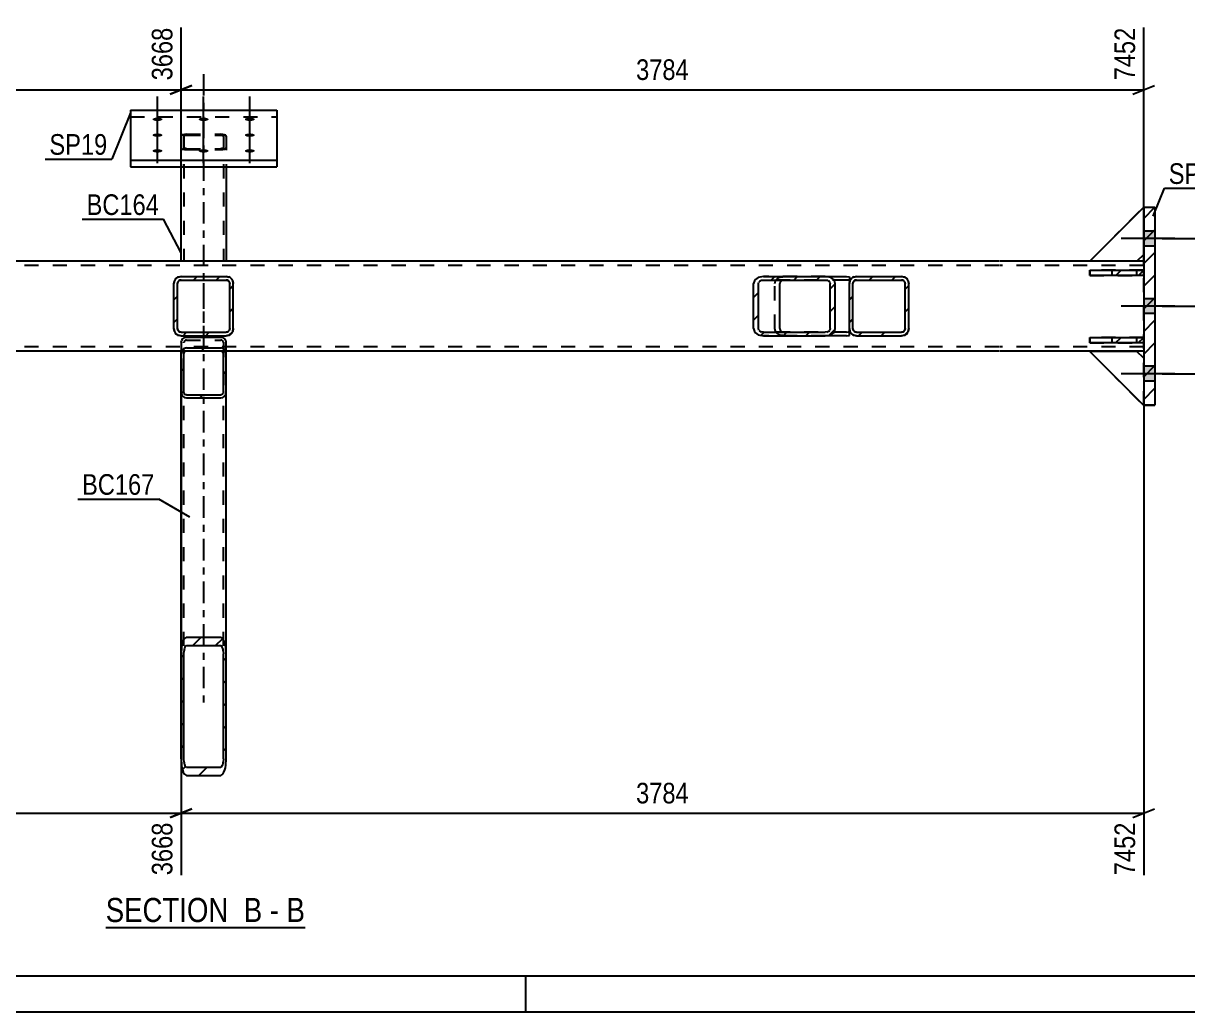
# Model space of a CAD drawing. Header units: millimetres. Extents: x 0 to 841, y 0 to 594.
# Drawn here: x 141.3 to 302.9, y 0 to 137.2 of the extents above; entities that cross this region are included whole.
import ezdxf

# ---------------------------------------------------------------- set-up
doc = ezdxf.new("R2010")
doc.units = ezdxf.units.MM
doc.linetypes.add('DXK_LINE_DOT2', pattern=[3.9198, 1.9599, -1.9599])
doc.linetypes.add('DXK_LINE_DOT3', pattern=[5.9187, 2.979, -0.9799, 0.9799, -0.9799])
doc.styles.add('Arial Narrow', font='ARIALN.TTF', dxfattribs={"height": 0.2})

# ---------------------------------------------------------------- blocks, each defined once
blk = doc.blocks.new('Unknown-761551059-1129')
at = {"color": 5, "linetype": 'Continuous'}
for p, q in [((5, 5), (836, 5)), ((211, 0), (211, 5)), ((0, 0), (841, 0))]:
    blk.add_line(p, q, dxfattribs=at)
blk = doc.blocks.new('Unknown-761551059-13 - 20730')
at = {"color": 6, "linetype": 'Continuous'}
blk.add_line((152.72, 11.7), (180.37, 11.7), dxfattribs=at)
at = {"color": 0, "linetype": 'Continuous'}
for points in [[(170.83, 12.45), (170.83, 15.95), (152.72, 15.95), (152.72, 12.45)], [(174.44, 12.45), (174.44, 15.95), (171.88, 15.95), (171.88, 12.45)], [(176.76, 12.45), (176.76, 15.95), (175.49, 15.95), (175.49, 12.45)], [(180.37, 12.45), (180.37, 15.95), (177.81, 15.95), (177.81, 12.45)]]:
    blk.add_wipeout(points, dxfattribs=at)
at = {"color": 7, "linetype": 'Continuous', "style": 'Arial Narrow'}
for s, p in [('SECTION ', (152.72, 12.45)), ('B', (171.88, 12.45)), ('B', (177.81, 12.45)), ('-', (175.49, 12.45))]:
    blk.add_text(s, height=3.34, dxfattribs=at).set_placement(p)
blk = doc.blocks.new('Part-761551059-20742 - 20730')
at = {"color": 7, "linetype": 'DXK_LINE_DOT3'}
blk.add_line((166.3, 130.13), (166.3, 94.79), dxfattribs=at)
at = {"color": 7, "linetype": 'DXK_LINE_DOT2'}
for p, q in [((163.23, 121.65), (163.17, 121.55)), ((163.17, 121.55), (163.17, 117.26)), ((163.39, 121.73), (163.23, 121.65)), ((163.64, 121.78), (163.39, 121.73)), ((163.55, 121.55), (163.58, 121.6)), ((163.55, 121.55), (163.55, 104.18)), ((163.58, 121.6), (163.66, 121.64)), ((163.92, 121.8), (163.64, 121.78)), ((163.66, 121.64), (163.78, 121.67)), ((163.78, 121.67), (163.92, 121.68)), ((163.92, 121.8), (168.67, 121.8)), ((163.92, 121.68), (168.67, 121.68)), ((168.96, 121.78), (168.67, 121.8)), ((168.67, 121.68), (168.82, 121.67)), ((168.82, 121.67), (168.94, 121.64)), ((168.94, 121.64), (169.02, 121.6)), ((169.2, 121.73), (168.96, 121.78)), ((169.02, 121.6), (169.05, 121.55)), ((169.05, 121.55), (169.05, 104.18)), ((169.37, 121.65), (169.2, 121.73)), ((169.42, 121.55), (169.37, 121.65)), ((169.42, 121.55), (169.42, 117.26)), ((163.17, 119.92), (163.23, 119.82)), ((163.23, 119.82), (163.39, 119.74)), ((163.39, 119.74), (163.64, 119.69)), ((163.58, 119.87), (163.55, 119.92)), ((163.66, 119.83), (163.58, 119.87)), ((163.64, 119.69), (163.92, 119.67)), ((163.78, 119.8), (163.66, 119.83)), ((163.92, 119.79), (163.78, 119.8)), ((163.92, 119.79), (168.67, 119.79)), ((163.92, 119.67), (168.67, 119.67)), ((168.82, 119.8), (168.67, 119.79)), ((168.67, 119.67), (168.96, 119.69)), ((168.94, 119.83), (168.82, 119.8)), ((169.02, 119.87), (168.94, 119.83)), ((168.96, 119.69), (169.2, 119.74)), ((169.05, 119.92), (169.02, 119.87)), ((169.2, 119.74), (169.37, 119.82)), ((169.37, 119.82), (169.42, 119.92)), ((169.42, 104.18), (163.17, 104.18))]:
    blk.add_line(p, q, dxfattribs=at)
at = {"color": 2, "linetype": 'Continuous'}
for p, q in [((163.17, 104.18), (163.17, 117.26)), ((169.42, 117.26), (169.42, 104.18))]:
    blk.add_line(p, q, dxfattribs=at)
blk = doc.blocks.new('Part-761551059-20795 - 20730')
at = {"color": 2, "linetype": 'Continuous'}
for p, q in [((35.82, 104.18), (36.75, 104.18)), ((55.82, 104.18), (43.32, 104.18)), ((276.67, 104.18), (55.92, 104.18)), ((289.27, 104.18), (276.77, 104.18)), ((296.77, 104.18), (295.83, 104.18)), ((55.82, 91.68), (35.82, 91.68)), ((163.17, 91.68), (55.92, 91.68)), ((168.82, 91.68), (163.78, 91.68)), ((276.67, 91.68), (169.42, 91.68)), ((296.77, 91.68), (276.77, 91.68))]:
    blk.add_line(p, q, dxfattribs=at)
at = {"color": 7, "linetype": 'DXK_LINE_DOT2'}
for p, q in [((35.82, 91.68), (35.82, 104.18)), ((55.82, 103.56), (35.82, 103.56)), ((43.32, 104.18), (36.75, 104.18)), ((276.67, 103.56), (55.92, 103.56)), ((296.77, 103.56), (276.77, 103.56)), ((295.83, 104.18), (289.27, 104.18)), ((296.77, 104.18), (296.77, 91.68)), ((55.82, 92.31), (35.82, 92.31)), ((276.67, 92.31), (55.92, 92.31)), ((296.77, 92.31), (276.77, 92.31)), ((163.78, 91.68), (163.17, 91.68)), ((169.42, 91.68), (168.82, 91.68))]:
    blk.add_line(p, q, dxfattribs=at)
blk = doc.blocks.new('Part-761551059-20734 - 20730')
at = {"linetype": 'Continuous'}
h = blk.add_hatch(dxfattribs=at)
h.set_pattern_fill('', scale=0.7, style=0, pattern_type=0)
h.set_pattern_definition([(45, (263.5515, 93.8855), (-1.57154, 1.57154), [])])
h.paths.add_polyline_path([(263.17, 93.81), (263.55, 93.89), (263.88, 94.1), (264.09, 94.43), (264.17, 94.81), (264.17, 101.06), (264.09, 101.44), (263.88, 101.77), (263.55, 101.98), (263.17, 102.06), (256.92, 102.06), (256.54, 101.98), (256.21, 101.77), (255.99, 101.44), (255.92, 101.06), (255.92, 94.81), (255.99, 94.43), (256.21, 94.1), (256.54, 93.89), (256.92, 93.81)])
h.paths.add_polyline_path([(256.73, 94.35), (256.57, 94.46), (256.46, 94.62), (256.42, 94.81), (256.42, 101.06), (256.46, 101.25), (256.57, 101.41), (256.73, 101.52), (256.92, 101.56), (263.17, 101.56), (263.36, 101.52), (263.52, 101.41), (263.63, 101.25), (263.67, 101.06), (263.67, 94.81), (263.63, 94.62), (263.52, 94.46), (263.36, 94.35), (263.17, 94.31), (256.92, 94.31)])
at = {"color": 7, "linetype": 'DXK_LINE_DOT2'}
for p, q in [((256.54, 101.98), (256.92, 102.06)), ((256.92, 102.06), (263.17, 102.06)), ((263.17, 102.06), (263.55, 101.98)), ((255.92, 101.06), (255.99, 101.44)), ((255.92, 94.81), (255.92, 101.06)), ((256.46, 101.25), (256.42, 101.06)), ((256.42, 94.81), (256.42, 101.06)), ((256.92, 101.56), (256.73, 101.52)), ((256.92, 101.56), (263.17, 101.56)), ((263.36, 101.52), (263.17, 101.56)), ((263.67, 101.06), (263.63, 101.25)), ((263.67, 94.81), (263.67, 101.06)), ((264.09, 101.44), (264.17, 101.06)), ((264.17, 94.81), (264.17, 101.06)), ((255.99, 94.43), (255.92, 94.81)), ((256.42, 94.81), (256.46, 94.62)), ((256.92, 93.81), (256.54, 93.89)), ((256.73, 94.35), (256.92, 94.31)), ((256.92, 94.31), (263.17, 94.31)), ((256.92, 93.81), (263.17, 93.81)), ((263.17, 94.31), (263.36, 94.35)), ((263.55, 93.89), (263.17, 93.81)), ((263.63, 94.62), (263.67, 94.81)), ((264.17, 94.81), (264.09, 94.43))]:
    blk.add_line(p, q, dxfattribs=at)
at = {"color": 2, "linetype": 'Continuous'}
for p, q in [((256.92, 102.06), (256.54, 101.98)), ((256.92, 102.06), (263.17, 102.06)), ((263.55, 101.98), (263.17, 102.06)), ((255.99, 101.44), (255.92, 101.06)), ((255.92, 94.81), (255.92, 101.06)), ((256.42, 101.06), (256.46, 101.25)), ((256.42, 94.81), (256.42, 101.06)), ((256.73, 101.52), (256.92, 101.56)), ((256.92, 101.56), (263.17, 101.56)), ((263.17, 101.56), (263.36, 101.52)), ((263.63, 101.25), (263.67, 101.06)), ((263.67, 94.81), (263.67, 101.06)), ((264.17, 101.06), (264.09, 101.44)), ((264.17, 94.81), (264.17, 101.06)), ((255.92, 94.81), (255.99, 94.43)), ((256.46, 94.62), (256.42, 94.81)), ((256.54, 93.89), (256.92, 93.81)), ((256.92, 94.31), (256.73, 94.35)), ((256.92, 94.31), (263.17, 94.31)), ((256.92, 93.81), (263.17, 93.81)), ((263.36, 94.35), (263.17, 94.31)), ((263.17, 93.81), (263.55, 93.89)), ((263.67, 94.81), (263.63, 94.62)), ((264.09, 94.43), (264.17, 94.81))]:
    blk.add_line(p, q, dxfattribs=at)
at = {"color": 7, "linetype": 'DXK_LINE_DOT2'}
for centre, radius, start, end in [((256.92, 101.06), 1, 112.5, 157.5), ((263.17, 101.06), 1, 22.5, 67.5), ((256.92, 101.06), 0.5, 112.5, 157.5), ((263.17, 101.06), 0.5, 22.5, 67.5), ((256.92, 94.81), 1, 202.5, 247.5), ((256.92, 94.81), 0.5, 202.5, 247.5), ((263.17, 94.81), 0.5, 292.5, 337.5), ((263.17, 94.81), 1, 292.5, 337.5)]:
    blk.add_arc(centre, radius, start, end, dxfattribs=at)
at = {"color": 2, "linetype": 'Continuous'}
for centre, radius, start, end in [((256.92, 101.06), 1, 112.5, 157.5), ((263.17, 101.06), 1, 22.5, 67.5), ((256.92, 101.06), 0.5, 112.5, 157.5), ((263.17, 101.06), 0.5, 22.5, 67.5), ((256.92, 94.81), 1, 202.5, 247.5), ((256.92, 94.81), 0.5, 202.5, 247.5), ((263.17, 94.81), 0.5, 292.5, 337.5), ((263.17, 94.81), 1, 292.5, 337.5)]:
    blk.add_arc(centre, radius, start, end, dxfattribs=at)
blk = doc.blocks.new('Part-761551059-20745 - 20730')
at = {"color": 2, "linetype": 'Continuous'}
for p, q in [((156.14, 125.15), (176.46, 125.15)), ((156.14, 125.15), (156.14, 117.26)), ((176.46, 125.15), (176.46, 117.26)), ((156.14, 118.2), (176.46, 118.2)), ((156.14, 117.26), (176.46, 117.26))]:
    blk.add_line(p, q, dxfattribs=at)
at = {"color": 7, "linetype": 'DXK_LINE_DOT2'}
blk.add_line((156.14, 124.21), (176.46, 124.21), dxfattribs=at)
blk = doc.blocks.new('Part-761551059-20737 - 20730')
at = {"linetype": 'Continuous'}
h = blk.add_hatch(dxfattribs=at)
h.set_pattern_fill('', scale=0.7, style=0, pattern_type=0)
h.set_pattern_definition([(45, (168.961, 32.957), (-1.57154, 1.57154), [])])
h.paths.add_polyline_path([(168.67, 32.78), (168.96, 32.96), (169.2, 33.46), (169.37, 34.2), (169.42, 35.09), (169.42, 49.67), (169.37, 50.55), (169.2, 51.3), (168.96, 51.8), (168.67, 51.98), (163.92, 51.98), (163.64, 51.8), (163.39, 51.3), (163.23, 50.55), (163.17, 49.67), (163.17, 35.09), (163.23, 34.2), (163.39, 33.46), (163.64, 32.96), (163.92, 32.78)])
h.paths.add_polyline_path([(163.78, 34.02), (163.66, 34.27), (163.58, 34.64), (163.55, 35.09), (163.55, 49.67), (163.58, 50.11), (163.66, 50.49), (163.78, 50.74), (163.92, 50.82), (168.67, 50.82), (168.82, 50.74), (168.94, 50.49), (169.02, 50.11), (169.05, 49.67), (169.05, 35.09), (169.02, 34.64), (168.94, 34.27), (168.82, 34.02), (168.67, 33.93), (163.92, 33.93)])
at = {"color": 7, "linetype": 'DXK_LINE_DOT3'}
blk.add_line((166.3, 101.14), (166.3, 42.38), dxfattribs=at)
at = {"color": 7, "linetype": 'DXK_LINE_DOT2'}
for p, q in [((169.42, 91.68), (163.17, 91.68)), ((163.17, 91.3), (163.17, 91.68)), ((163.17, 86.02), (163.17, 91.3)), ((163.55, 35.09), (163.55, 91.68)), ((169.05, 35.09), (169.05, 91.68)), ((169.42, 86.02), (169.42, 91.68)), ((163.17, 35.09), (163.17, 49.67)), ((169.42, 35.09), (169.42, 49.67))]:
    blk.add_line(p, q, dxfattribs=at)
at = {"color": 2, "linetype": 'Continuous'}
for p, q in [((163.17, 49.67), (163.17, 86.02)), ((169.42, 49.67), (169.42, 86.02)), ((163.92, 51.98), (163.64, 51.8)), ((163.92, 51.98), (168.67, 51.98)), ((168.96, 51.8), (168.67, 51.98)), ((163.23, 50.55), (163.17, 49.67)), ((163.55, 49.67), (163.58, 50.11)), ((163.78, 50.74), (163.92, 50.82)), ((163.92, 50.82), (168.67, 50.82)), ((168.67, 50.82), (168.82, 50.74)), ((169.02, 50.11), (169.05, 49.67)), ((169.42, 49.67), (169.37, 50.55)), ((163.17, 35.09), (163.17, 49.67)), ((163.55, 35.09), (163.55, 49.67)), ((169.05, 35.09), (169.05, 49.67)), ((169.42, 35.09), (169.42, 49.67)), ((163.17, 35.09), (163.23, 34.2)), ((163.58, 34.64), (163.55, 35.09)), ((163.92, 33.93), (163.78, 34.02)), ((168.82, 34.02), (168.67, 33.93)), ((169.05, 35.09), (169.02, 34.64)), ((169.37, 34.2), (169.42, 35.09)), ((163.64, 32.96), (163.92, 32.78)), ((163.92, 33.93), (168.67, 33.93)), ((163.92, 32.78), (168.67, 32.78)), ((168.67, 32.78), (168.96, 32.96))]:
    blk.add_line(p, q, dxfattribs=at)
for centre, radius, start, end in [((165.99, 50.35), 2.77, 148.2581, 175.6703), ((166.61, 50.35), 2.77, 4.3297, 31.7419), ((164.96, 50.01), 1.38, 148.2581, 175.6703), ((167.64, 50.01), 1.38, 4.3297, 31.7419), ((165.99, 34.41), 2.77, 184.3297, 211.7419), ((164.96, 34.75), 1.38, 184.3297, 211.7419), ((167.64, 34.75), 1.38, 328.2581, 355.6703), ((166.61, 34.41), 2.77, 328.2581, 355.6703)]:
    blk.add_arc(centre, radius, start, end, dxfattribs=at)
blk = doc.blocks.new('Part-761551059-20740 - 20730')
at = {"linetype": 'Continuous'}
h = blk.add_hatch(dxfattribs=at)
h.set_pattern_fill('', scale=0.7, style=0, pattern_type=0)
h.set_pattern_definition([(45, (253.1034, 93.8855), (-1.57154, 1.57154), [])])
h.paths.add_polyline_path([(252.58, 93.81), (253.1, 93.89), (253.55, 94.1), (253.85, 94.43), (253.95, 94.81), (253.95, 101.06), (253.85, 101.44), (253.55, 101.77), (253.1, 101.98), (252.58, 102.06), (244, 102.06), (243.47, 101.98), (243.03, 101.77), (242.73, 101.44), (242.63, 101.06), (242.63, 94.81), (242.73, 94.43), (243.03, 94.1), (243.47, 93.89), (244, 93.81)])
h.paths.add_polyline_path([(243.74, 94.35), (243.51, 94.46), (243.36, 94.62), (243.31, 94.81), (243.31, 101.06), (243.36, 101.25), (243.51, 101.41), (243.74, 101.52), (244, 101.56), (252.58, 101.56), (252.84, 101.52), (253.06, 101.41), (253.21, 101.25), (253.26, 101.06), (253.26, 94.81), (253.21, 94.62), (253.06, 94.46), (252.84, 94.35), (252.58, 94.31), (244, 94.31)])
at = {"color": 2, "linetype": 'Continuous'}
for p, q in [((244, 102.06), (243.47, 101.98)), ((244, 102.06), (252.58, 102.06)), ((252.58, 102.06), (255.52, 102.06)), ((253.1, 101.98), (252.58, 102.06)), ((255.52, 102.06), (255.92, 102)), ((255.92, 102), (255.92, 101.98)), ((255.92, 101.98), (255.92, 101.77)), ((242.73, 101.44), (242.63, 101.06)), ((242.63, 94.81), (242.63, 101.06)), ((243.31, 101.06), (243.36, 101.25)), ((243.31, 94.81), (243.31, 101.06)), ((243.74, 101.52), (244, 101.56)), ((244, 101.56), (252.58, 101.56)), ((246.3, 101.25), (246.25, 101.06)), ((246.25, 94.81), (246.25, 101.06)), ((246.94, 101.56), (246.67, 101.52)), ((252.58, 101.56), (252.84, 101.52)), ((253.21, 101.25), (253.26, 101.06)), ((253.26, 94.81), (253.26, 101.06)), ((253.95, 101.06), (253.85, 101.44)), ((253.95, 94.81), (253.95, 101.06)), ((255.92, 101.77), (255.92, 101.06)), ((242.63, 94.81), (242.73, 94.43)), ((243.36, 94.62), (243.31, 94.81)), ((243.47, 93.89), (244, 93.81)), ((244, 94.31), (243.74, 94.35)), ((244, 94.31), (252.58, 94.31)), ((244, 93.81), (252.58, 93.81)), ((246.25, 94.81), (246.3, 94.62)), ((246.67, 94.35), (246.94, 94.31)), ((252.84, 94.35), (252.58, 94.31)), ((252.58, 93.81), (253.1, 93.89)), ((255.52, 93.81), (252.58, 93.81)), ((253.26, 94.81), (253.21, 94.62)), ((253.85, 94.43), (253.95, 94.81)), ((255.52, 93.81), (255.92, 93.87)), ((255.92, 93.87), (255.92, 94.81))]:
    blk.add_line(p, q, dxfattribs=at)
at = {"color": 7, "linetype": 'DXK_LINE_DOT2'}
for p, q in [((252.58, 102.06), (244, 102.06)), ((246.41, 101.98), (246.94, 102.06)), ((255.52, 101.56), (244, 101.56)), ((245.56, 101.06), (245.67, 101.44)), ((245.56, 94.81), (245.56, 101.06)), ((255.78, 101.52), (255.52, 101.56)), ((255.92, 101.45), (255.78, 101.52)), ((255.92, 101.77), (255.92, 101.45)), ((255.92, 94.81), (255.92, 101.44)), ((255.52, 94.31), (244, 94.31)), ((252.58, 93.81), (244, 93.81)), ((245.67, 94.43), (245.56, 94.81)), ((246.94, 93.81), (246.41, 93.89)), ((255.52, 94.31), (255.78, 94.35)), ((255.78, 94.35), (255.92, 94.42))]:
    blk.add_line(p, q, dxfattribs=at)
at = {"color": 2, "linetype": 'Continuous'}
for centre, radius, start, end in [((243.79, 100.77), 1.25, 104.5546, 147.5894), ((252.79, 100.77), 1.25, 32.4106, 75.4454), ((243.89, 100.91), 0.626, 104.5546, 147.5894), ((246.83, 100.91), 0.626, 104.5546, 147.5894), ((252.68, 100.91), 0.626, 32.4106, 75.4454), ((243.79, 95.1), 1.25, 212.4106, 255.4454), ((243.89, 94.95), 0.626, 212.4106, 255.4454), ((246.83, 94.95), 0.626, 212.4106, 255.4454), ((252.68, 94.95), 0.626, 284.5546, 327.5894), ((252.79, 95.1), 1.25, 284.5546, 327.5894)]:
    blk.add_arc(centre, radius, start, end, dxfattribs=at)
at = {"color": 7, "linetype": 'DXK_LINE_DOT2'}
for centre, start, end in [((246.73, 100.77), 104.5546, 147.5894), ((246.73, 95.1), 212.4106, 255.4454)]:
    blk.add_arc(centre, 1.25, start, end, dxfattribs=at)
blk = doc.blocks.new('Part-761551059-20746 - 20730')
at = {"linetype": 'Continuous'}
h = blk.add_hatch(dxfattribs=at)
h.set_pattern_fill('', scale=0.7, style=0, pattern_type=0)
h.set_pattern_definition([(45, (168.961, 85.2532), (-1.57154, 1.57154), [])])
h.paths.add_polyline_path([(168.67, 85.19), (168.96, 85.25), (169.2, 85.43), (169.37, 85.7), (169.42, 86.02), (169.42, 91.3), (169.37, 91.62), (169.2, 91.89), (168.96, 92.07), (168.67, 92.14), (163.92, 92.14), (163.64, 92.07), (163.39, 91.89), (163.23, 91.62), (163.17, 91.3), (163.17, 86.02), (163.23, 85.7), (163.39, 85.43), (163.64, 85.25), (163.92, 85.19)])
h.paths.add_polyline_path([(163.78, 85.64), (163.66, 85.73), (163.58, 85.86), (163.55, 86.02), (163.55, 91.3), (163.58, 91.46), (163.66, 91.6), (163.78, 91.69), (163.92, 91.72), (168.67, 91.72), (168.82, 91.69), (168.94, 91.6), (169.02, 91.46), (169.05, 91.3), (169.05, 86.02), (169.02, 85.86), (168.94, 85.73), (168.82, 85.64), (168.67, 85.61), (163.92, 85.61)])
at = {"color": 2, "linetype": 'Continuous'}
for p, q in [((163.2, 92.93), (163.17, 92.83)), ((163.17, 92.83), (163.17, 91.3)), ((163.2, 92.93), (163.23, 93.14)), ((163.64, 93.59), (163.92, 93.65)), ((163.92, 92.14), (163.64, 92.07)), ((163.92, 93.65), (168.67, 93.65)), ((163.92, 92.14), (168.67, 92.14)), ((168.67, 93.65), (168.96, 93.59)), ((168.96, 92.07), (168.67, 92.14)), ((169.37, 93.14), (169.4, 92.93)), ((169.42, 92.83), (169.4, 92.93)), ((169.42, 91.3), (169.42, 92.83)), ((163.23, 91.62), (163.17, 91.3)), ((163.17, 86.02), (163.17, 91.3)), ((163.55, 91.3), (163.58, 91.46)), ((163.55, 86.02), (163.55, 91.3)), ((163.58, 91.46), (163.66, 91.6)), ((163.66, 91.6), (163.78, 91.69)), ((163.78, 91.69), (163.92, 91.72)), ((163.92, 91.72), (168.67, 91.72)), ((168.67, 91.72), (168.82, 91.69)), ((168.82, 91.69), (168.94, 91.6)), ((168.94, 91.6), (169.02, 91.46)), ((169.02, 91.46), (169.05, 91.3)), ((169.05, 86.02), (169.05, 91.3)), ((169.42, 91.3), (169.37, 91.62)), ((169.42, 86.02), (169.42, 91.3)), ((163.17, 86.02), (163.23, 85.7)), ((163.58, 85.86), (163.55, 86.02)), ((163.66, 85.73), (163.58, 85.86)), ((163.78, 85.64), (163.66, 85.73)), ((168.94, 85.73), (168.82, 85.64)), ((169.02, 85.86), (168.94, 85.73)), ((169.05, 86.02), (169.02, 85.86)), ((169.37, 85.7), (169.42, 86.02)), ((163.64, 85.25), (163.92, 85.19)), ((163.92, 85.61), (163.78, 85.64)), ((163.92, 85.61), (168.67, 85.61)), ((163.92, 85.19), (168.67, 85.19)), ((168.82, 85.64), (168.67, 85.61)), ((168.67, 85.19), (168.96, 85.25))]:
    blk.add_line(p, q, dxfattribs=at)
at = {"color": 7, "linetype": 'DXK_LINE_DOT2'}
for p, q in [((163.55, 92.83), (163.57, 92.93)), ((163.55, 86.02), (163.55, 92.83)), ((163.58, 92.98), (163.57, 92.93)), ((163.66, 93.11), (163.58, 92.98)), ((163.78, 93.2), (163.66, 93.11)), ((163.92, 93.23), (163.78, 93.2)), ((163.92, 93.23), (168.67, 93.23)), ((168.82, 93.2), (168.67, 93.23)), ((168.94, 93.11), (168.82, 93.2)), ((169.02, 92.98), (168.94, 93.11)), ((169.03, 92.93), (169.02, 92.98)), ((169.03, 92.93), (169.05, 92.83)), ((169.05, 92.83), (169.05, 86.02)), ((169.42, 91.68), (163.17, 91.68)), ((163.17, 86.02), (163.17, 91.3)), ((169.42, 86.02), (169.42, 91.3))]:
    blk.add_line(p, q, dxfattribs=at)
at = {"color": 2, "linetype": 'Continuous'}
for centre, start, end in [((163.98, 92.87), 115.6285, 160.4039), ((168.62, 92.87), 19.5961, 64.3715), ((163.98, 91.35), 115.6285, 160.4039), ((168.62, 91.35), 19.5961, 64.3715), ((163.98, 85.97), 199.5961, 244.3715), ((168.62, 85.97), 295.6285, 340.4039)]:
    blk.add_arc(centre, 0.797, start, end, dxfattribs=at)
blk = doc.blocks.new('Part-761551059-20747 - 20730')
at = {"linetype": 'Continuous'}
h = blk.add_hatch(dxfattribs=at)
h.set_pattern_fill('', scale=0.7, style=0, pattern_type=0)
h.set_pattern_definition([(45, (169.8066, 93.8855), (-1.57154, 1.57154), [])])
h.paths.add_polyline_path([(169.42, 93.81), (169.81, 93.89), (170.13, 94.1), (170.35, 94.43), (170.42, 94.81), (170.42, 101.06), (170.35, 101.44), (170.13, 101.77), (169.81, 101.98), (169.42, 102.06), (163.17, 102.06), (162.79, 101.98), (162.47, 101.77), (162.25, 101.44), (162.17, 101.06), (162.17, 94.81), (162.25, 94.43), (162.47, 94.1), (162.79, 93.89), (163.17, 93.81)])
h.paths.add_polyline_path([(162.98, 94.35), (162.82, 94.46), (162.71, 94.62), (162.67, 94.81), (162.67, 101.06), (162.71, 101.25), (162.82, 101.41), (162.98, 101.52), (163.17, 101.56), (169.42, 101.56), (169.62, 101.52), (169.78, 101.41), (169.89, 101.25), (169.92, 101.06), (169.92, 94.81), (169.89, 94.62), (169.78, 94.46), (169.62, 94.35), (169.42, 94.31), (163.17, 94.31)])
at = {"color": 7, "linetype": 'DXK_LINE_DOT2'}
for p, q in [((162.79, 101.98), (163.17, 102.06)), ((163.17, 102.06), (169.42, 102.06)), ((169.42, 102.06), (169.81, 101.98)), ((162.17, 101.06), (162.25, 101.44)), ((162.17, 94.81), (162.17, 101.06)), ((162.71, 101.25), (162.67, 101.06)), ((162.67, 94.81), (162.67, 101.06)), ((163.17, 101.56), (162.98, 101.52)), ((163.17, 101.56), (169.42, 101.56)), ((169.62, 101.52), (169.42, 101.56)), ((169.92, 101.06), (169.89, 101.25)), ((169.92, 94.81), (169.92, 101.06)), ((170.35, 101.44), (170.42, 101.06)), ((170.42, 94.81), (170.42, 101.06)), ((162.25, 94.43), (162.17, 94.81)), ((162.67, 94.81), (162.71, 94.62)), ((163.17, 93.81), (162.79, 93.89)), ((162.98, 94.35), (163.17, 94.31)), ((163.17, 94.31), (169.42, 94.31)), ((163.17, 93.81), (169.42, 93.81)), ((169.42, 94.31), (169.62, 94.35)), ((169.81, 93.89), (169.42, 93.81)), ((169.89, 94.62), (169.92, 94.81)), ((170.42, 94.81), (170.35, 94.43))]:
    blk.add_line(p, q, dxfattribs=at)
at = {"color": 2, "linetype": 'Continuous'}
for p, q in [((163.17, 102.06), (162.79, 101.98)), ((163.17, 102.06), (169.42, 102.06)), ((169.81, 101.98), (169.42, 102.06)), ((162.25, 101.44), (162.17, 101.06)), ((162.17, 94.81), (162.17, 101.06)), ((162.67, 101.06), (162.71, 101.25)), ((162.67, 94.81), (162.67, 101.06)), ((162.98, 101.52), (163.17, 101.56)), ((163.17, 101.56), (169.42, 101.56)), ((169.42, 101.56), (169.62, 101.52)), ((169.89, 101.25), (169.92, 101.06)), ((169.92, 94.81), (169.92, 101.06)), ((170.42, 101.06), (170.35, 101.44)), ((170.42, 94.81), (170.42, 101.06)), ((162.17, 94.81), (162.25, 94.43)), ((162.71, 94.62), (162.67, 94.81)), ((162.79, 93.89), (163.17, 93.81)), ((163.17, 94.31), (162.98, 94.35)), ((163.17, 94.31), (169.42, 94.31)), ((163.17, 93.81), (169.42, 93.81)), ((169.62, 94.35), (169.42, 94.31)), ((169.42, 93.81), (169.81, 93.89)), ((169.92, 94.81), (169.89, 94.62)), ((170.35, 94.43), (170.42, 94.81))]:
    blk.add_line(p, q, dxfattribs=at)
at = {"color": 7, "linetype": 'DXK_LINE_DOT2'}
for centre, radius, start, end in [((163.17, 101.06), 1, 112.5, 157.5), ((169.42, 101.06), 1, 22.5, 67.5), ((163.17, 101.06), 0.5, 112.5, 157.5), ((169.42, 101.06), 0.5, 22.5, 67.5), ((163.17, 94.81), 1, 202.5, 247.5), ((163.17, 94.81), 0.5, 202.5, 247.5), ((169.42, 94.81), 0.5, 292.5, 337.5), ((169.42, 94.81), 1, 292.5, 337.5)]:
    blk.add_arc(centre, radius, start, end, dxfattribs=at)
at = {"color": 2, "linetype": 'Continuous'}
for centre, radius, start, end in [((163.17, 101.06), 1, 112.5, 157.5), ((169.42, 101.06), 1, 22.5, 67.5), ((163.17, 101.06), 0.5, 112.5, 157.5), ((169.42, 101.06), 0.5, 22.5, 67.5), ((163.17, 94.81), 1, 202.5, 247.5), ((163.17, 94.81), 0.5, 202.5, 247.5), ((169.42, 94.81), 0.5, 292.5, 337.5), ((169.42, 94.81), 1, 292.5, 337.5)]:
    blk.add_arc(centre, radius, start, end, dxfattribs=at)
blk = doc.blocks.new('Part-761551059-20751 - 20730')
at = {"linetype": 'Continuous'}
h = blk.add_hatch(dxfattribs=at)
h.set_pattern_fill('', scale=0.7, style=0, pattern_type=0)
h.set_pattern_definition([(45, (298.3313, 111.6844), (-1.57154, 1.57154), [])])
h.paths.add_polyline_path([(298.33, 84.18), (298.33, 111.68), (296.77, 111.68), (296.77, 84.18)])
at = {"color": 7, "linetype": 'DXK_LINE_DOT2'}
for p, q in [((296.77, 84.18), (296.77, 111.68)), ((296.77, 111.68), (298.33, 111.68)), ((298.33, 111.68), (298.33, 84.18)), ((298.33, 84.18), (296.77, 84.18))]:
    blk.add_line(p, q, dxfattribs=at)
at = {"color": 2, "linetype": 'Continuous'}
for p, q in [((296.77, 111.68), (298.33, 111.68)), ((296.77, 111.68), (296.77, 84.18)), ((298.33, 111.68), (298.33, 84.18)), ((296.77, 84.18), (298.33, 84.18))]:
    blk.add_line(p, q, dxfattribs=at)
blk = doc.blocks.new('Part-761551059-20765 - 20730')
at = {"color": 7, "linetype": 'DXK_LINE_DOT2'}
for p, q in [((295.83, 91.64), (289.27, 91.64)), ((289.27, 91.64), (296.77, 84.14)), ((296.77, 90.7), (295.83, 91.64)), ((296.77, 84.14), (296.77, 90.7))]:
    blk.add_line(p, q, dxfattribs=at)
blk = doc.blocks.new('Part-761551059-20766 - 20730')
at = {"color": 2, "linetype": 'Continuous'}
for p, q in [((295.83, 91.64), (289.27, 91.64)), ((289.27, 91.64), (296.77, 84.14)), ((296.77, 90.7), (295.83, 91.64)), ((296.77, 84.18), (296.77, 84.14))]:
    blk.add_line(p, q, dxfattribs=at)
at = {"color": 7, "linetype": 'DXK_LINE_DOT2'}
blk.add_line((296.77, 84.14), (296.77, 90.7), dxfattribs=at)
blk = doc.blocks.new('Part-761551059-20767 - 20730')
at = {"color": 7, "linetype": 'DXK_LINE_DOT2'}
for p, q in [((295.83, 91.64), (289.27, 91.64)), ((289.27, 91.64), (296.77, 84.14)), ((296.77, 90.7), (295.83, 91.64)), ((296.77, 84.14), (296.77, 90.7))]:
    blk.add_line(p, q, dxfattribs=at)
blk = doc.blocks.new('Part-761551059-20768 - 20730')
at = {"color": 7, "linetype": 'DXK_LINE_DOT2'}
for p, q in [((289.27, 104.18), (296.77, 111.68)), ((296.77, 111.68), (296.77, 105.12)), ((296.77, 105.12), (295.83, 104.18)), ((295.83, 104.18), (289.27, 104.18))]:
    blk.add_line(p, q, dxfattribs=at)
blk = doc.blocks.new('Part-761551059-20769 - 20730')
at = {"color": 2, "linetype": 'Continuous'}
for p, q in [((289.27, 104.18), (296.77, 111.68)), ((296.77, 105.12), (295.83, 104.18)), ((295.83, 104.18), (289.27, 104.18))]:
    blk.add_line(p, q, dxfattribs=at)
at = {"color": 7, "linetype": 'DXK_LINE_DOT2'}
blk.add_line((296.77, 105.12), (296.77, 111.68), dxfattribs=at)
blk = doc.blocks.new('Part-761551059-20770 - 20730')
at = {"color": 7, "linetype": 'DXK_LINE_DOT2'}
for p, q in [((289.27, 104.18), (296.77, 111.68)), ((296.77, 111.68), (296.77, 105.12)), ((296.77, 105.12), (295.83, 104.18)), ((295.83, 104.18), (289.27, 104.18))]:
    blk.add_line(p, q, dxfattribs=at)
blk = doc.blocks.new('Part-761551059-20771 - 20730')
at = {"color": 7, "linetype": 'DXK_LINE_DOT2'}
for p, q in [((296.77, 102.95), (289.27, 102.95)), ((289.27, 102.95), (289.27, 102.2)), ((289.27, 102.2), (296.77, 102.2)), ((295.83, 102.2), (295.83, 102.95)), ((296.77, 102.2), (296.77, 102.95))]:
    blk.add_line(p, q, dxfattribs=at)
blk = doc.blocks.new('Part-761551059-20772 - 20730')
at = {"color": 7, "linetype": 'DXK_LINE_DOT2'}
for p, q in [((296.77, 93.57), (289.27, 93.57)), ((289.27, 93.57), (289.27, 92.82)), ((289.27, 92.82), (296.77, 92.82)), ((295.83, 92.82), (295.83, 93.57)), ((296.77, 92.82), (296.77, 93.57))]:
    blk.add_line(p, q, dxfattribs=at)
blk = doc.blocks.new('Part-761551059-20773 - 20730')
at = {"linetype": 'Continuous'}
h = blk.add_hatch(dxfattribs=at)
h.set_pattern_fill('', scale=0.7, style=0, pattern_type=0)
h.set_pattern_definition([(45, (296.7688, 102.9488), (-1.5715, 1.5715), [])])
h.paths.add_polyline_path([(296.77, 102.2), (296.77, 102.95), (292.39, 102.95), (292.39, 102.2)])
at = {"color": 2, "linetype": 'Continuous'}
for p, q in [((289.27, 102.2), (289.27, 102.95)), ((289.27, 102.95), (292.39, 102.95)), ((292.39, 102.2), (289.27, 102.2)), ((292.39, 102.95), (296.77, 102.95)), ((292.39, 102.2), (292.39, 102.95)), ((296.77, 102.2), (292.39, 102.2)), ((296.77, 102.95), (296.77, 102.2))]:
    blk.add_line(p, q, dxfattribs=at)
at = {"color": 7, "linetype": 'DXK_LINE_DOT2'}
for p, q in [((292.39, 102.95), (296.77, 102.95)), ((296.77, 102.2), (292.39, 102.2)), ((295.83, 102.2), (295.83, 102.95)), ((296.77, 102.95), (296.77, 102.2))]:
    blk.add_line(p, q, dxfattribs=at)
blk = doc.blocks.new('Part-761551059-20774 - 20730')
at = {"linetype": 'Continuous'}
h = blk.add_hatch(dxfattribs=at)
h.set_pattern_fill('', scale=0.7, style=0, pattern_type=0)
h.set_pattern_definition([(45, (296.7688, 93.5738), (-1.5715, 1.5715), [])])
h.paths.add_polyline_path([(296.77, 92.82), (296.77, 93.57), (292.39, 93.57), (292.39, 92.82)])
at = {"color": 2, "linetype": 'Continuous'}
for p, q in [((289.27, 92.82), (289.27, 93.57)), ((289.27, 93.57), (292.39, 93.57)), ((292.39, 92.82), (289.27, 92.82)), ((292.39, 93.57), (296.77, 93.57)), ((292.39, 92.82), (292.39, 93.57)), ((296.77, 92.82), (292.39, 92.82)), ((296.77, 93.57), (296.77, 92.82))]:
    blk.add_line(p, q, dxfattribs=at)
at = {"color": 7, "linetype": 'DXK_LINE_DOT2'}
for p, q in [((292.39, 93.57), (296.77, 93.57)), ((296.77, 92.82), (292.39, 92.82)), ((295.83, 92.82), (295.83, 93.57)), ((296.77, 93.57), (296.77, 92.82))]:
    blk.add_line(p, q, dxfattribs=at)
blk = doc.blocks.new('Bolt-761551059-20799 - 20730')
at = {"linetype": 'Continuous'}
for points in [[(159.89, 123.63), (159.75, 123.64), (159.61, 123.65), (159.49, 123.68), (159.38, 123.71), (159.3, 123.75), (159.24, 123.79), (159.21, 123.84), (159.21, 123.89), (159.24, 123.94), (159.3, 123.98), (159.38, 124.02), (159.49, 124.06), (159.61, 124.08), (159.75, 124.1), (159.89, 124.1), (160.04, 124.1), (160.17, 124.08), (160.3, 124.06), (160.4, 124.02), (160.49, 123.98), (160.55, 123.94), (160.58, 123.89), (160.58, 123.84), (160.55, 123.79), (160.49, 123.75), (160.4, 123.71), (160.3, 123.68), (160.17, 123.65), (160.04, 123.64)], [(166.3, 123.63), (166.16, 123.64), (166.02, 123.65), (165.89, 123.68), (165.79, 123.71), (165.7, 123.75), (165.65, 123.79), (165.62, 123.84), (165.62, 123.89), (165.65, 123.94), (165.7, 123.98), (165.79, 124.02), (165.89, 124.06), (166.02, 124.08), (166.16, 124.1), (166.3, 124.1), (166.44, 124.1), (166.58, 124.08), (166.7, 124.06), (166.81, 124.02), (166.89, 123.98), (166.95, 123.94), (166.98, 123.89), (166.98, 123.84), (166.95, 123.79), (166.89, 123.75), (166.81, 123.71), (166.7, 123.68), (166.58, 123.65), (166.44, 123.64)], [(172.71, 123.63), (172.56, 123.64), (172.43, 123.65), (172.3, 123.68), (172.19, 123.71), (172.11, 123.75), (172.05, 123.79), (172.02, 123.84), (172.02, 123.89), (172.05, 123.94), (172.11, 123.98), (172.19, 124.02), (172.3, 124.06), (172.43, 124.08), (172.56, 124.1), (172.71, 124.1), (172.85, 124.1), (172.98, 124.08), (173.11, 124.06), (173.22, 124.02), (173.3, 123.98), (173.36, 123.94), (173.39, 123.89), (173.39, 123.84), (173.36, 123.79), (173.3, 123.75), (173.22, 123.71), (173.11, 123.68), (172.98, 123.65), (172.85, 123.64)], [(159.89, 121.44), (159.75, 121.44), (159.61, 121.46), (159.49, 121.48), (159.38, 121.52), (159.3, 121.56), (159.24, 121.6), (159.21, 121.65), (159.21, 121.7), (159.24, 121.75), (159.3, 121.79), (159.38, 121.83), (159.49, 121.86), (159.61, 121.89), (159.75, 121.9), (159.89, 121.91), (160.04, 121.9), (160.17, 121.89), (160.3, 121.86), (160.4, 121.83), (160.49, 121.79), (160.55, 121.75), (160.58, 121.7), (160.58, 121.65), (160.55, 121.6), (160.49, 121.56), (160.4, 121.52), (160.3, 121.48), (160.17, 121.46), (160.04, 121.44)], [(172.71, 121.44), (172.56, 121.44), (172.43, 121.46), (172.3, 121.48), (172.19, 121.52), (172.11, 121.56), (172.05, 121.6), (172.02, 121.65), (172.02, 121.7), (172.05, 121.75), (172.11, 121.79), (172.19, 121.83), (172.3, 121.86), (172.43, 121.89), (172.56, 121.9), (172.71, 121.91), (172.85, 121.9), (172.98, 121.89), (173.11, 121.86), (173.22, 121.83), (173.3, 121.79), (173.36, 121.75), (173.39, 121.7), (173.39, 121.65), (173.36, 121.6), (173.3, 121.56), (173.22, 121.52), (173.11, 121.48), (172.98, 121.46), (172.85, 121.44)], [(159.89, 119.25), (159.75, 119.25), (159.61, 119.27), (159.49, 119.29), (159.38, 119.33), (159.3, 119.37), (159.24, 119.41), (159.21, 119.46), (159.21, 119.51), (159.24, 119.56), (159.3, 119.6), (159.38, 119.64), (159.49, 119.67), (159.61, 119.7), (159.75, 119.71), (159.89, 119.72), (160.04, 119.71), (160.17, 119.7), (160.3, 119.67), (160.4, 119.64), (160.49, 119.6), (160.55, 119.56), (160.58, 119.51), (160.58, 119.46), (160.55, 119.41), (160.49, 119.37), (160.4, 119.33), (160.3, 119.29), (160.17, 119.27), (160.04, 119.25)], [(166.3, 119.25), (166.16, 119.25), (166.02, 119.27), (165.89, 119.29), (165.79, 119.33), (165.7, 119.37), (165.65, 119.41), (165.62, 119.46), (165.62, 119.51), (165.65, 119.56), (165.7, 119.6), (165.79, 119.64), (165.89, 119.67), (166.02, 119.7), (166.16, 119.71), (166.3, 119.72), (166.44, 119.71), (166.58, 119.7), (166.7, 119.67), (166.81, 119.64), (166.89, 119.6), (166.95, 119.56), (166.98, 119.51), (166.98, 119.46), (166.95, 119.41), (166.89, 119.37), (166.81, 119.33), (166.7, 119.29), (166.58, 119.27), (166.44, 119.25)], [(172.71, 119.25), (172.56, 119.25), (172.43, 119.27), (172.3, 119.29), (172.19, 119.33), (172.11, 119.37), (172.05, 119.41), (172.02, 119.46), (172.02, 119.51), (172.05, 119.56), (172.11, 119.6), (172.19, 119.64), (172.3, 119.67), (172.43, 119.7), (172.56, 119.71), (172.71, 119.72), (172.85, 119.71), (172.98, 119.7), (173.11, 119.67), (173.22, 119.64), (173.3, 119.6), (173.36, 119.56), (173.39, 119.51), (173.39, 119.46), (173.36, 119.41), (173.3, 119.37), (173.22, 119.33), (173.11, 119.29), (172.98, 119.27), (172.85, 119.25)]]:
    blk.add_hatch(color=1, dxfattribs=at).paths.add_polyline_path(points)
at = {"color": 1, "linetype": 'Continuous'}
for p, q in [((159.89, 122.16), (159.89, 127.04)), ((166.3, 122.16), (166.3, 127.04)), ((172.71, 122.16), (172.71, 127.04)), ((159.89, 119.97), (159.89, 124.85)), ((172.71, 119.97), (172.71, 124.85)), ((159.89, 117.78), (159.89, 122.66)), ((166.3, 117.78), (166.3, 122.66)), ((172.71, 117.78), (172.71, 122.66))]:
    blk.add_line(p, q, dxfattribs=at)
blk = doc.blocks.new('Bolt-761551059-20802 - 20730')
at = {"linetype": 'Continuous'}
for points in [[(296.77, 108.34), (296.77, 106.28), (298.33, 106.28), (298.33, 108.34)], [(296.77, 108.34), (296.77, 106.28), (298.33, 106.28), (298.33, 108.34)], [(296.77, 108.34), (296.77, 106.28), (298.33, 106.28), (298.33, 108.34)], [(296.77, 108.34), (296.77, 106.28), (298.33, 106.28), (298.33, 108.34)], [(296.77, 98.97), (296.77, 96.9), (298.33, 96.9), (298.33, 98.97)], [(296.77, 98.97), (296.77, 96.9), (298.33, 96.9), (298.33, 98.97)], [(296.77, 89.59), (296.77, 87.53), (298.33, 87.53), (298.33, 89.59)], [(296.77, 89.59), (296.77, 87.53), (298.33, 87.53), (298.33, 89.59)], [(296.77, 89.59), (296.77, 87.53), (298.33, 87.53), (298.33, 89.59)], [(296.77, 89.59), (296.77, 87.53), (298.33, 87.53), (298.33, 89.59)]]:
    blk.add_hatch(color=1, dxfattribs=at).paths.add_polyline_path(points)
at = {"color": 1, "linetype": 'Continuous'}
for p, q in [((298.33, 108.34), (296.77, 108.34)), ((298.33, 108.34), (296.77, 108.34)), ((298.33, 108.34), (296.77, 108.34)), ((298.33, 108.34), (296.77, 108.34)), ((301.08, 107.31), (293.64, 107.31)), ((301.08, 107.31), (293.64, 107.31)), ((301.08, 107.31), (293.64, 107.31)), ((301.08, 107.31), (293.64, 107.31)), ((298.33, 106.28), (296.77, 106.28)), ((298.33, 106.28), (296.77, 106.28)), ((298.33, 106.28), (296.77, 106.28)), ((298.33, 106.28), (296.77, 106.28)), ((298.33, 98.97), (296.77, 98.97)), ((298.33, 98.97), (296.77, 98.97)), ((301.08, 97.93), (293.64, 97.93)), ((301.08, 97.93), (293.64, 97.93)), ((298.33, 96.9), (296.77, 96.9)), ((298.33, 96.9), (296.77, 96.9)), ((298.33, 89.59), (296.77, 89.59)), ((298.33, 89.59), (296.77, 89.59)), ((298.33, 89.59), (296.77, 89.59)), ((298.33, 89.59), (296.77, 89.59)), ((301.08, 88.56), (293.64, 88.56)), ((301.08, 88.56), (293.64, 88.56)), ((301.08, 88.56), (293.64, 88.56)), ((301.08, 88.56), (293.64, 88.56)), ((298.33, 87.53), (296.77, 87.53)), ((298.33, 87.53), (296.77, 87.53)), ((298.33, 87.53), (296.77, 87.53)), ((298.33, 87.53), (296.77, 87.53))]:
    blk.add_line(p, q, dxfattribs=at)
blk = doc.blocks.new('StraightDimension-761551059-21319 - 20730')
at = {"color": 7, "linetype": 'Continuous'}
for p, q in [((308.11, 108.81), (309.31, 105.81)), ((299.33, 107.31), (311.11, 107.31)), ((308.71, 97.93), (308.71, 107.31)), ((309.31, 96.43), (308.11, 99.43)), ((299.33, 97.93), (311.11, 97.93))]:
    blk.add_line(p, q, dxfattribs=at)
at = {"color": 0}
blk.add_wipeout([(307.96, 105.96), (303.76, 105.96), (303.76, 99.28), (307.96, 99.28)], dxfattribs=at)
at = {"color": 3, "style": 'Arial Narrow'}
blk.add_text('150', height=2.863, rotation=90.0002, dxfattribs=at).set_placement((307.36, 99.88))
blk = doc.blocks.new('StraightDimension-761551059-21422 - 20730')
at = {"color": 7, "linetype": 'Continuous'}
for p, q in [((163.17, 90.68), (163.17, 18.95)), ((296.77, 90.68), (296.77, 18.95)), ((164.67, 28.16), (161.67, 26.96)), ((163.17, 27.56), (296.77, 27.56)), ((295.27, 26.96), (298.27, 28.16))]:
    blk.add_line(p, q, dxfattribs=at)
at = {"color": 0}
blk.add_wipeout([(234.23, 28.31), (234.23, 32.51), (225.72, 32.51), (225.72, 28.31)], dxfattribs=at)
at = {"color": 0, "linetype": 'Continuous'}
blk.add_wipeout([(296.17, 26.86), (291.97, 26.86), (291.97, 18.35), (296.17, 18.35)], dxfattribs=at)
at = {"color": 3, "style": 'Arial Narrow'}
blk.add_text('3784', height=2.863, dxfattribs=at).set_placement((226.32, 28.91))
at = {"color": 3, "linetype": 'Continuous', "style": 'Arial Narrow'}
blk.add_text('7452', height=2.863, rotation=90.0002, dxfattribs=at).set_placement((295.57, 18.95))
blk = doc.blocks.new('StraightDimension-761551059-21404 - 20730')
at = {"color": 7, "linetype": 'Continuous'}
for p, q in [((163.17, 105.18), (163.17, 136.6)), ((35.82, 105.18), (35.82, 131.11)), ((37.32, 128.58), (34.32, 127.38)), ((35.82, 127.98), (163.17, 127.98)), ((161.67, 127.38), (164.67, 128.58))]:
    blk.add_line(p, q, dxfattribs=at)
at = {"color": 0, "linetype": 'Continuous'}
for points in [[(162.57, 137.2), (158.37, 137.2), (158.37, 128.68), (162.57, 128.68)], [(35.22, 131.71), (31.02, 131.71), (31.02, 128.68), (35.22, 128.68)]]:
    blk.add_wipeout(points, dxfattribs=at)
at = {"color": 0}
blk.add_wipeout([(103.75, 128.73), (103.75, 132.93), (95.24, 132.93), (95.24, 128.73)], dxfattribs=at)
at = {"color": 3, "linetype": 'Continuous', "style": 'Arial Narrow'}
for s, height, p in [('3668', 2.863, (161.97, 129.28)), ('0', 2.86, (34.62, 129.28))]:
    blk.add_text(s, height=height, rotation=90.0002, dxfattribs=at).set_placement(p)
at = {"color": 3, "style": 'Arial Narrow'}
blk.add_text('3668', height=2.863, dxfattribs=at).set_placement((95.84, 129.33))
blk = doc.blocks.new('StraightDimension-761551059-21403 - 20730')
at = {"color": 7, "linetype": 'Continuous'}
for p, q in [((163.17, 105.18), (163.17, 136.6)), ((296.77, 105.18), (296.77, 136.6)), ((164.67, 128.58), (161.67, 127.38)), ((163.17, 127.98), (296.77, 127.98)), ((295.27, 127.38), (298.27, 128.58))]:
    blk.add_line(p, q, dxfattribs=at)
at = {"color": 0, "linetype": 'Continuous'}
blk.add_wipeout([(296.17, 137.2), (291.97, 137.2), (291.97, 128.68), (296.17, 128.68)], dxfattribs=at)
at = {"color": 0}
blk.add_wipeout([(234.23, 128.73), (234.23, 132.93), (225.72, 132.93), (225.72, 128.73)], dxfattribs=at)
at = {"color": 3, "linetype": 'Continuous', "style": 'Arial Narrow'}
blk.add_text('7452', height=2.863, rotation=90.0002, dxfattribs=at).set_placement((295.57, 129.28))
at = {"color": 3, "style": 'Arial Narrow'}
blk.add_text('3784', height=2.863, dxfattribs=at).set_placement((226.32, 129.33))
blk = doc.blocks.new('StraightDimension-761551059-21320 - 20730')
at = {"color": 7, "linetype": 'Continuous'}
for p, q in [((308.11, 99.43), (309.31, 96.43)), ((299.33, 97.93), (311.11, 97.93)), ((308.71, 88.56), (308.71, 97.93)), ((309.31, 87.06), (308.11, 90.06)), ((299.33, 88.56), (311.11, 88.56))]:
    blk.add_line(p, q, dxfattribs=at)
at = {"color": 0}
blk.add_wipeout([(307.96, 96.59), (303.76, 96.59), (303.76, 89.9), (307.96, 89.9)], dxfattribs=at)
at = {"color": 3, "style": 'Arial Narrow'}
blk.add_text('150', height=2.863, rotation=90.0002, dxfattribs=at).set_placement((307.36, 90.5))
blk = doc.blocks.new('StraightDimension-761551059-21423 - 20730')
at = {"color": 7, "linetype": 'Continuous'}
for p, q in [((35.82, 90.68), (35.82, 24.43)), ((163.17, 90.68), (163.17, 18.95)), ((37.32, 28.16), (34.32, 26.96)), ((35.82, 27.56), (163.17, 27.56)), ((161.67, 26.96), (164.67, 28.16))]:
    blk.add_line(p, q, dxfattribs=at)
at = {"color": 0}
blk.add_wipeout([(103.75, 28.31), (103.75, 32.51), (95.24, 32.51), (95.24, 28.31)], dxfattribs=at)
at = {"color": 0, "linetype": 'Continuous'}
for points in [[(35.22, 26.86), (31.02, 26.86), (31.02, 23.83), (35.22, 23.83)], [(162.57, 26.86), (158.37, 26.86), (158.37, 18.35), (162.57, 18.35)]]:
    blk.add_wipeout(points, dxfattribs=at)
at = {"color": 3, "style": 'Arial Narrow'}
blk.add_text('3668', height=2.863, dxfattribs=at).set_placement((95.84, 28.91))
at = {"color": 3, "linetype": 'Continuous', "style": 'Arial Narrow'}
for s, height, p in [('0', 2.86, (34.62, 24.43)), ('3668', 2.863, (161.97, 18.95))]:
    blk.add_text(s, height=height, rotation=90.0002, dxfattribs=at).set_placement(p)
blk = doc.blocks.new('Mark-761551059-21341 - 20730')
at = {"color": 0}
blk.add_wipeout([(159.47, 71.75), (159.47, 74.75), (149.43, 74.75), (149.43, 71.75)], dxfattribs=at)
blk.add_wipeout([(159.47, 71.75), (159.47, 74.75), (149.43, 74.75), (149.43, 71.75)], dxfattribs=at)
at = {"color": 30, "linetype": 'Continuous'}
for p in [(148.83, 71.15), (164.4, 68.65)]:
    blk.add_line(p, (160.07, 71.15), dxfattribs=at)
at = {"color": 3, "style": 'Arial Narrow'}
blk.add_text('BC167', height=2.863, dxfattribs=at).set_placement((149.43, 71.75))
blk = doc.blocks.new('Mark-761551059-21345 - 20730')
at = {"color": 0}
blk.add_wipeout([(160.11, 110.59), (160.11, 113.59), (150.06, 113.59), (150.06, 110.59)], dxfattribs=at)
blk.add_wipeout([(160.11, 110.59), (160.11, 113.59), (150.06, 113.59), (150.06, 110.59)], dxfattribs=at)
at = {"color": 30, "linetype": 'Continuous'}
for p in [(149.46, 109.99), (163.17, 105.33)]:
    blk.add_line(p, (160.71, 109.99), dxfattribs=at)
at = {"color": 3, "style": 'Arial Narrow'}
blk.add_text('BC164', height=2.863, dxfattribs=at).set_placement((150.06, 110.59))
blk = doc.blocks.new('Mark-761551059-21348 - 20730')
at = {"color": 0}
blk.add_wipeout([(152.94, 118.95), (152.94, 121.95), (144.9, 121.95), (144.9, 118.95)], dxfattribs=at)
blk.add_wipeout([(152.94, 118.95), (152.94, 121.95), (144.9, 121.95), (144.9, 118.95)], dxfattribs=at)
at = {"color": 30, "linetype": 'Continuous'}
for p in [(156.14, 124.75), (144.3, 118.35)]:
    blk.add_line(p, (153.54, 118.35), dxfattribs=at)
at = {"color": 3, "style": 'Arial Narrow'}
blk.add_text('SP19', height=2.863, dxfattribs=at).set_placement((144.9, 118.95))
blk = doc.blocks.new('Mark-761551059-21335 - 20730')
at = {"color": 0}
blk.add_wipeout([(306.45, 114.9), (306.45, 117.9), (300.24, 117.9), (300.24, 114.9)], dxfattribs=at)
blk.add_wipeout([(306.45, 114.9), (306.45, 117.9), (300.24, 117.9), (300.24, 114.9)], dxfattribs=at)
at = {"color": 30, "linetype": 'Continuous'}
for p, q in [((298.06, 110.43), (299.64, 114.3)), ((299.64, 114.3), (307.05, 114.3))]:
    blk.add_line(p, q, dxfattribs=at)
at = {"color": 3, "style": 'Arial Narrow'}
blk.add_text('SP5', height=2.863, dxfattribs=at).set_placement((300.24, 114.9))

msp = doc.modelspace()

# ---------------------------------------------------------------- block references
for name in ['Unknown-761551059-1129', 'Part-761551059-20742 - 20730', 'Bolt-761551059-20799 - 20730', 'Part-761551059-20745 - 20730', 'Part-761551059-20768 - 20730', 'Part-761551059-20769 - 20730', 'Part-761551059-20770 - 20730', 'Part-761551059-20751 - 20730', 'Bolt-761551059-20802 - 20730', 'Part-761551059-20795 - 20730', 'Part-761551059-20747 - 20730', 'Part-761551059-20740 - 20730', 'Part-761551059-20734 - 20730', 'Part-761551059-20771 - 20730', 'Part-761551059-20773 - 20730', 'Part-761551059-20737 - 20730', 'Part-761551059-20746 - 20730', 'Part-761551059-20772 - 20730', 'Part-761551059-20774 - 20730', 'Part-761551059-20765 - 20730', 'Part-761551059-20766 - 20730', 'Part-761551059-20767 - 20730']:
    msp.add_blockref(name, (0, 0))

# ---------------------------------------------------------------- next in the draw order: block references
for name in ['StraightDimension-761551059-21404 - 20730', 'StraightDimension-761551059-21319 - 20730', 'StraightDimension-761551059-21422 - 20730', 'Unknown-761551059-13 - 20730']:
    msp.add_blockref(name, (0, 0))

# ---------------------------------------------------------------- next in the draw order: block references
for name in ['StraightDimension-761551059-21403 - 20730', 'Mark-761551059-21348 - 20730', 'StraightDimension-761551059-21320 - 20730', 'StraightDimension-761551059-21423 - 20730']:
    msp.add_blockref(name, (0, 0))

# ---------------------------------------------------------------- next in the draw order: block references
for name in ['Mark-761551059-21335 - 20730', 'Mark-761551059-21345 - 20730', 'Mark-761551059-21341 - 20730']:
    msp.add_blockref(name, (0, 0))

doc.saveas('drawing.dxf')
